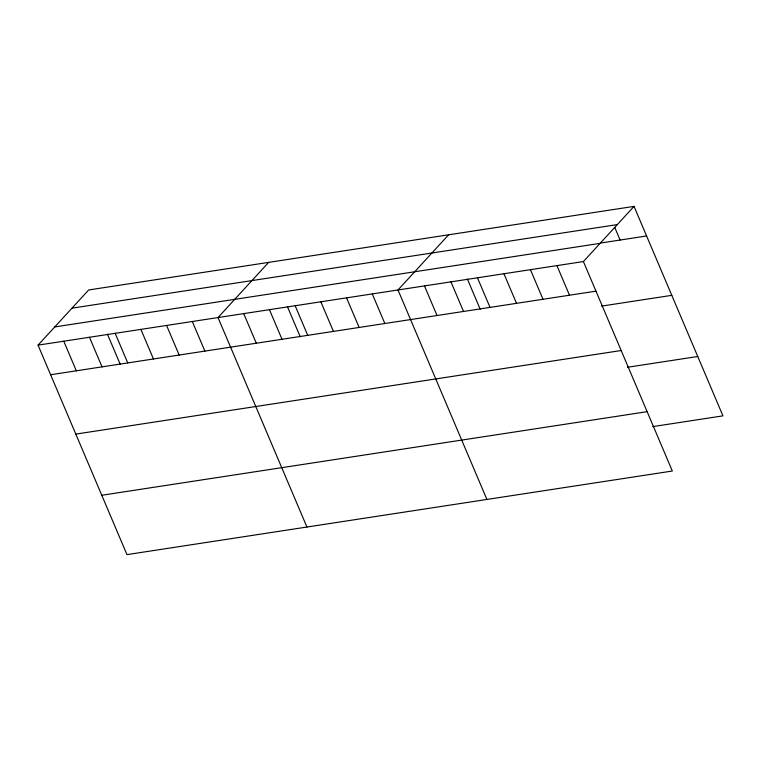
<?xml version="1.0" encoding="UTF-8"?>
<svg xmlns="http://www.w3.org/2000/svg" width="761" height="761" viewBox="0 0 761 761"><rect width="100%" height="100%" fill="white"/><g stroke="black" fill="none" stroke-linecap="round" stroke-linejoin="round"><path stroke-width="1.14" d="M634.037 206.383L583.411 261.556L672.334 471.03L126.963 554.617L38.05 345.142L88.666 289.97L634.037 206.383L722.95 415.858L652.7 426.626M268.643 262.383L218.017 317.556L306.94 527.04M448.61 234.797L397.993 289.97L486.907 499.454M71.962 308.176L617.333 224.59M600.534 243.044L646.603 235.986M54.754 326.935L600.115 243.349M38.05 345.142L583.411 261.556M50.616 374.745L595.977 291.159M601.542 306.112L671.792 295.344M75.815 434.103L621.176 350.517M627.502 367.268L697.751 356.5M101.774 495.259L647.135 411.672M614.726 227.358L620.11 240.048M556.928 265.618L569.494 295.22M530.436 269.67L543.002 299.273M503.944 273.732L516.51 303.335M477.461 277.794L490.027 307.396M467.359 278.983L480.181 309.185M450.969 281.855L463.535 311.458M424.476 285.917L437.042 315.52M372.281 293.917L384.847 323.52M346.569 297.855L359.135 327.458M320.857 301.794L333.423 331.396M295.154 305.732L307.72 335.344M287.392 306.569L300.215 336.771M269.442 309.679L282.008 339.282M243.729 313.618L256.295 343.221M192.314 321.494L204.88 351.106M166.602 325.442L179.168 355.045M140.89 329.38L153.456 358.983M115.177 333.318L127.743 362.921M107.425 334.155L120.238 364.348M89.475 337.266L102.041 366.869M63.762 341.204L76.328 370.807"/></g></svg>
